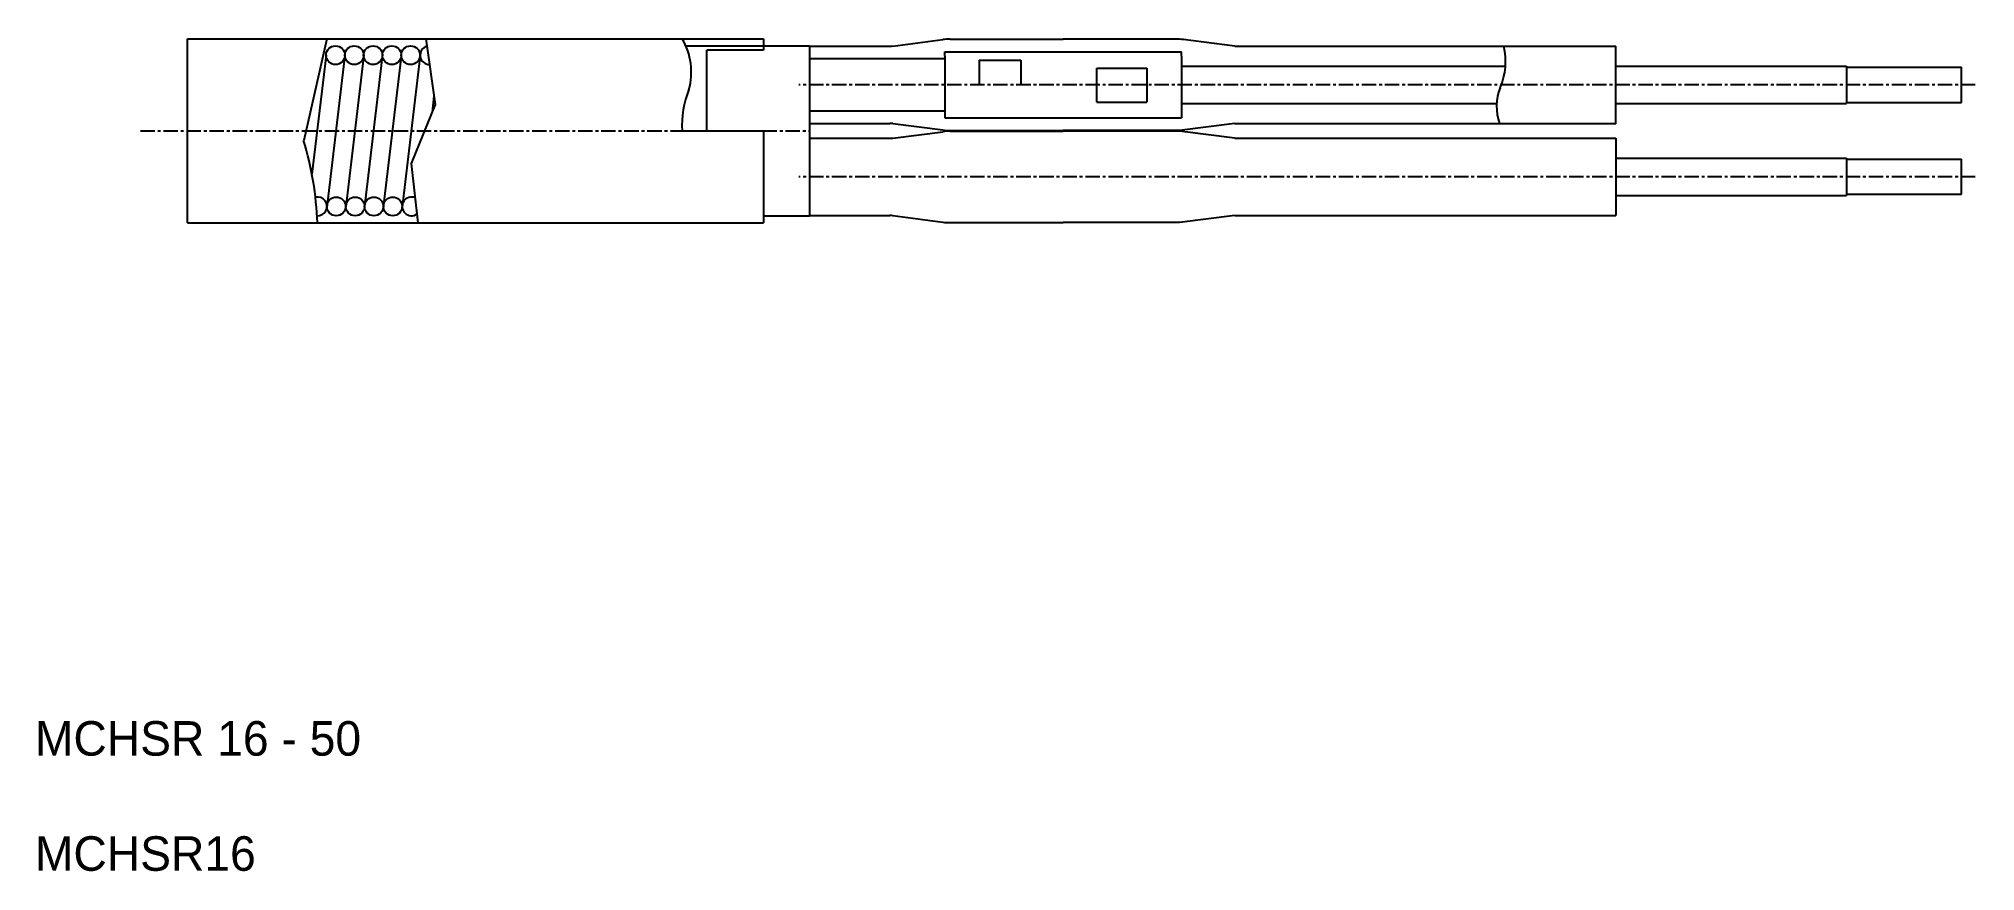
# Model space of a CAD drawing. Extents: x 0 to 168, y 0 to 72.
import ezdxf

# ---------------------------------------------------------------- set-up
doc = ezdxf.new("R2010")
doc.units = 0
doc.linetypes.add('CENTER', pattern=[2, 1.25, -0.25, 0.25, -0.25])
doc.layers.get('0').update_dxf_attribs({"linetype": 'CONTINUOUS'})
doc.layers.add('CENTER', color=1, linetype='CENTER')

msp = doc.modelspace()

# ---------------------------------------------------------------- linework, layer by layer
at = {"color": 7, "linetype": 'CONTINUOUS'}
for p, q in [((13.25, 56.27), (13.25, 72.27)), ((13.25, 72.27), (63.25, 72.27)), ((63.25, 71.66), (67.25, 71.66)), ((67.25, 71.66), (67.25, 56.89)), ((67.25, 71.63), (74.22, 71.63)), ((67.25, 71.63), (74.22, 71.63)), ((74.48, 71.64), (78.81, 72.2)), ((79.45, 72.24), (89.25, 72.24)), ((99.05, 72.24), (89.25, 72.24)), ((104.15, 71.63), (99.69, 72.2)), ((104.15, 71.63), (137.25, 71.63)), ((137.25, 64.89), (137.25, 71.63)), ((137.25, 69.89), (157.25, 69.89)), ((157.25, 69.89), (157.25, 66.65)), ((157.25, 69.81), (167.25, 69.81)), ((167.25, 66.74), (167.25, 69.81)), ((137.25, 66.65), (157.25, 66.65)), ((157.25, 66.74), (167.25, 66.74)), ((63.25, 64.27), (63.25, 56.27)), ((67.25, 64.92), (74.22, 64.92)), ((67.25, 64.92), (74.22, 64.92)), ((74.48, 64.91), (78.81, 64.35)), ((74.48, 63.64), (78.81, 64.2)), ((79.13, 64.27), (89.25, 64.27)), ((79.13, 64.27), (89.25, 64.27)), ((79.45, 64.3), (89.25, 64.3)), ((79.45, 64.24), (89.25, 64.24)), ((99.37, 64.3), (89.25, 64.3)), ((99.37, 64.27), (89.25, 64.27)), ((99.37, 64.27), (89.25, 64.27)), ((99.37, 64.24), (89.25, 64.24)), ((104.15, 64.92), (99.37, 64.3)), ((104.15, 63.63), (99.37, 64.24)), ((104.15, 64.92), (137.25, 64.92)), ((67.25, 63.63), (74.22, 63.63)), ((67.25, 63.63), (74.22, 63.63)), ((104.15, 63.63), (137.25, 63.63)), ((137.25, 63.63), (137.25, 56.92)), ((137.25, 61.91), (157.25, 61.91)), ((157.25, 61.91), (157.25, 58.67)), ((157.25, 61.82), (167.25, 61.82)), ((167.25, 58.76), (167.25, 61.82)), ((137.25, 58.67), (157.25, 58.67)), ((157.25, 58.76), (167.25, 58.76)), ((13.25, 56.27), (63.25, 56.27)), ((63.25, 56.89), (67.25, 56.89)), ((67.25, 56.92), (74.22, 56.92)), ((67.25, 56.92), (74.22, 56.92)), ((74.48, 56.91), (78.81, 56.35)), ((79.45, 56.3), (89.25, 56.3)), ((99.37, 56.3), (89.25, 56.3)), ((104.15, 56.92), (99.37, 56.3)), ((104.15, 56.92), (137.25, 56.92))]:
    msp.add_line(p, q, dxfattribs=at)
at = {"color": 3, "linetype": 'CONTINUOUS'}
for p, q in [((25.35, 72.27), (23.33, 63.43)), ((25.27, 70.84), (24.05, 60.51)), ((26.91, 70.84), (25.34, 57.62)), ((28.54, 70.87), (26.98, 57.67)), ((30.17, 70.92), (28.61, 57.71)), ((31.79, 70.74), (30.24, 57.6)), ((33.43, 70.84), (31.87, 57.63)), ((56.5, 71.66), (63.25, 71.66)), ((58.34, 64.27), (58.34, 71.27)), ((63.25, 71.27), (58.34, 71.27)), ((63.25, 72.27), (63.25, 71.27)), ((78.98, 71.14), (99.53, 71.14)), ((78.98, 70.76), (78.98, 71.14)), ((78.98, 70.76), (78.98, 65.4)), ((99.53, 70.76), (99.53, 71.14)), ((99.53, 70.76), (99.53, 65.41)), ((67.25, 70.55), (78.98, 70.55)), ((81.98, 70.4), (81.98, 68.27)), ((81.98, 70.4), (85.58, 70.4)), ((85.58, 70.4), (85.58, 68.27)), ((92.19, 66.77), (92.19, 69.73)), ((92.19, 69.73), (96.53, 69.73)), ((96.53, 69.73), (96.53, 66.77)), ((99.53, 69.89), (127.58, 69.89)), ((34.64, 67.28), (34.47, 65.88)), ((67.25, 66), (78.98, 66)), ((92.19, 66.77), (96.53, 66.77)), ((99.53, 66.65), (126.9, 66.65)), ((56.17, 64.27), (63.25, 64.27)), ((78.98, 65.4), (99.53, 65.41))]:
    msp.add_line(p, q, dxfattribs=at)
msp.add_lwpolyline([(33.93, 72.27), (34.75, 66.55), (32.67, 61.44), (33.25, 56.27)], dxfattribs=at)
for centre in [(26.09, 70.84), (27.72, 70.84), (29.35, 70.84), (30.98, 70.84), (32.61, 70.84), (26.16, 57.71), (27.8, 57.71), (29.43, 57.71), (31.06, 57.71)]:
    msp.add_circle(centre, 0.814, dxfattribs=at)
for centre, radius, start, end in [((34.25, 70.84), 0.814, 106.1501, 270.1278), ((51.4, 69.38), 5.58, 344.0445, 31.2145), ((122.02, 70.31), 5.65, 336.0776, 13.497), ((64.56, 64.72), 8.4, 158.1345, 183.0648), ((131.45, 66.39), 4.56, 159.1334, 198.7802), ((-2.82, 55.38), 27.35, 1.8767, 17.1119), ((24.54, 57.71), 0.814, 265.2287, 102.4876), ((32.69, 57.71), 0.814, 67.1185, 305.7052)]:
    msp.add_arc(centre, radius, start, end, dxfattribs=at)
at = {"color": 7, "linetype": 'CONTINUOUS'}
for centre, radius, start, end in [((74.22, 73.63), 2, 270, 277.3803), ((79.45, 67.24), 5, 90, 97.3803), ((99.05, 67.24), 5, 82.6197, 90), ((74.22, 62.92), 2, 82.6197, 90), ((79.45, 69.3), 5, 262.6197, 270), ((79.45, 59.24), 5, 90, 97.3803), ((74.22, 65.63), 2, 270, 277.3803), ((74.22, 54.92), 2, 82.6197, 90), ((79.45, 61.3), 5, 262.6197, 270)]:
    msp.add_arc(centre, radius, start, end, dxfattribs=at)
at = {"layer": 'CENTER', "color": 1, "linetype": 'CENTER'}
for p, q in [((168.44, 68.27), (66.31, 68.27)), ((9.16, 64.27), (67.25, 64.27)), ((168.44, 60.29), (66.31, 60.29))]:
    msp.add_line(p, q, dxfattribs=at)

# ---------------------------------------------------------------- texts
at = {"color": 7, "linetype": 'CONTINUOUS'}
for s, p in [('MCHSR 16 - 50', (0, 10)), ('MCHSR16', (0, 0))]:
    msp.add_text(s, height=3, dxfattribs=at).set_placement(p)

doc.saveas('drawing.dxf')
